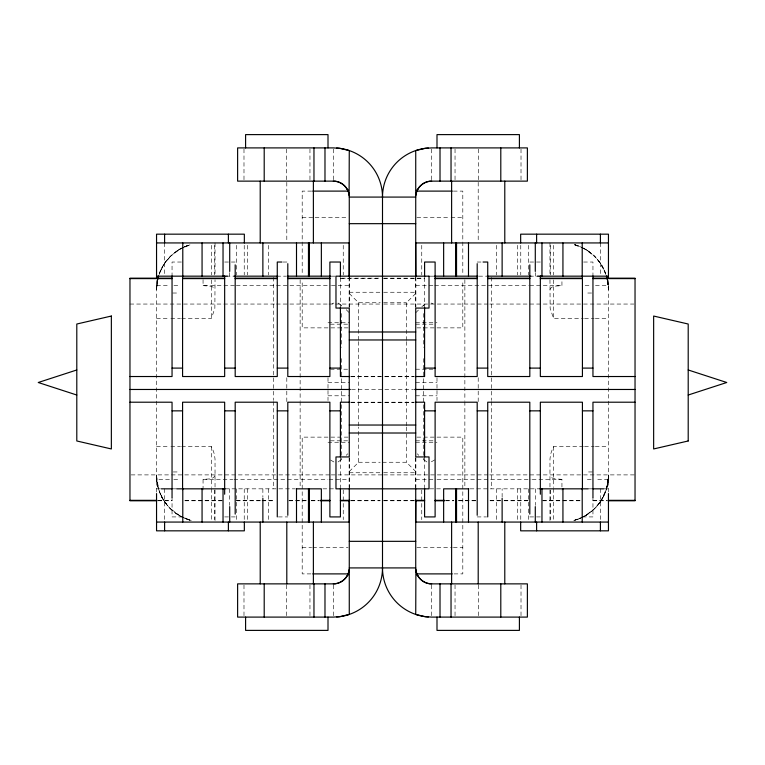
<?xml version="1.0" encoding="UTF-8"?>
<svg xmlns="http://www.w3.org/2000/svg" width="765" height="765" viewBox="0 0 765 765"><rect width="100%" height="100%" fill="white"/><g stroke="black" fill="none" stroke-linecap="round" stroke-linejoin="round"><path stroke-width="0.57" stroke-dasharray="3.83 2.87" d="M502.127 497.135L502.127 488.835M157.791 278.776A46.522 46.522 0 0 0 156.548 289.457L156.595 287.114M608.404 477.886L608.452 475.543A46.522 46.522 0 0 1 574.869 520.229M156.548 289.457L157.418 280.946M608.452 475.543C608.404 485.297 605.287 494.965 599.569 502.882M157.781 280.526L156.557 288.156L156.854 284.083M608.146 480.917L608.443 476.844L606.521 488.835M156.643 286.33L157.667 280.21M608.357 478.67L606.76 487.974L601.692 499.698L605.411 492.096M156.557 288.156L157.733 280.363M606.76 487.974L608.443 476.844M215.032 475.505C213.406 479.999 206.856 478.708 203.06 479.378L203.06 490.049M549.968 289.495C551.594 285.001 558.144 286.292 561.94 285.622L561.94 279.694M159.139 274.329L161.75 268.075L165.431 262.118M161.319 268.926L159.589 272.904L164.571 263.342L170.729 256.017L164.571 263.342L166.722 260.425M181.621 318.393L211.465 318.393L214.869 308.247L215.032 279.761M583.379 446.607L553.535 446.607L552.502 448.787L550.58 454.305L549.968 459.105L549.968 522.065M603.681 496.074L599.177 503.418L594.271 508.983L600.429 501.658L598.278 504.575M406.425 340.368L406.425 302.749L415.73 293.444M415.73 312.742L418.79 309.682M421.85 306.622L426.956 303.026M338.044 461.974L343.15 458.378M346.21 455.318L347.74 453.788M349.27 471.556L358.575 462.251L358.575 427.004M434.663 459.918L431.087 461.974M175.864 251.723L170.079 256.648L180.253 248.912L175.864 251.723L178.589 249.897A43.748 39.981 -38.1 0 1 181.448 248.319M589.136 513.277L594.921 508.352L584.747 516.088L589.136 513.277L586.411 515.103A43.748 39.981 -38.1 0 1 583.552 516.681M179.526 249.333L183.59 247.334M581.41 517.666L585.474 515.667M182.529 247.812L185.627 246.33M579.373 518.67L582.471 517.188M331.991 303.82L333.913 303.026M180.473 248.788L183.715 247.497M184.795 247.057L190.198 244.896M573.721 520.544L580.205 517.943M581.285 517.503L584.527 516.212M186.344 246.053L190.284 244.771M574.716 520.229L578.656 518.947M156.71 285.517L169.524 285.469M608.29 479.483L595.581 479.531M311.613 191.107L302.194 191.107L302.194 274.559M453.387 191.107L462.806 191.107L462.806 274.559M302.194 217.681L313.966 217.681M315.142 217.681L348.094 217.681M416.906 217.681L449.858 217.681M451.034 217.681L462.806 217.681M181.401 262.032L172.048 262.032L172.048 276.672M224.661 262.032L235.19 262.032L235.19 264.403M283.117 262.032L287.803 262.032M477.197 262.032L481.883 262.032M540.339 262.032L529.81 262.032L529.81 264.403M583.599 262.032L592.952 262.032L592.952 276.672M226.191 276.165L235.362 276.165M276.815 276.165L286.234 276.165M331.274 276.165L335.099 276.165M429.901 276.165L433.726 276.165M478.766 276.165L488.185 276.165M529.638 276.165L538.809 276.165M341.582 278.173L380.157 278.173M383.667 278.173L423.418 278.173M340.406 278.603L380.157 278.603M383.667 278.603L424.594 278.603M203.06 279.694L203.06 285.622L235.161 285.594M236.347 285.594L330.251 285.488M331.436 285.488L349.27 285.469M173.942 285.479L179.852 285.479M585.149 285.479L591.058 285.479M595.476 285.469L608.29 285.517L608.357 286.33M349.27 292.249L380.128 292.249M383.686 292.249L415.73 292.249M349.27 293.444L358.575 302.749L380.224 302.749M383.638 302.749L406.425 302.749M129.964 304.049L275.295 304.049M276.481 304.049L327.707 304.049M328.893 304.049L380.119 304.049M383.695 304.049L436.107 304.049M437.293 304.049L488.519 304.049M489.705 304.049L633.85 304.049M156.548 318.393L169.677 318.393M170.872 318.393L180.425 318.393M549.968 279.761L550.131 308.247L553.535 318.393L583.379 318.393M584.575 318.393L594.128 318.393M595.323 318.393L608.452 318.393M328.003 322.744L349.27 322.744M415.73 322.744L436.997 322.744M330.365 324.188L349.27 324.188M415.73 324.188L434.635 324.188M348.094 327.869L302.194 327.869L302.194 280.296M416.906 327.869L462.806 327.869L462.806 280.296M330.365 369.208L349.27 369.208M415.73 369.208L434.635 369.208M350.934 376.523L381.333 376.523M384.843 376.523L414.066 376.523M350.934 376.734L381.333 376.734M384.843 376.734L414.066 376.734M328.003 382.5L349.27 382.5M415.73 382.5L436.997 382.5M351.527 389.471L382.5 389.471M384.881 389.471L413.473 389.471M328.003 395.792L349.27 395.792M415.73 395.792L436.997 395.792M350.934 402.208L381.333 402.208M384.843 402.208L414.066 402.208M350.934 402.419L381.333 402.419M384.843 402.419L414.066 402.419M348.094 437.131L302.194 437.131L302.194 573.893L311.613 573.893M416.906 437.131L462.806 437.131L462.806 573.893L453.387 573.893M330.365 440.812L349.27 440.812M415.73 440.812L434.635 440.812M328.003 442.256L349.27 442.256M415.73 442.256L436.997 442.256M156.548 446.607L169.677 446.607M170.872 446.607L180.425 446.607M181.621 446.607L211.465 446.607L212.498 448.787L214.42 454.305L215.032 459.105L215.032 522.065M584.575 446.607L594.128 446.607M595.323 446.607L608.452 446.607M358.575 462.251L380.224 462.251M382.5 462.251L406.425 462.251L415.73 471.556M349.27 472.751L380.128 472.751M383.686 472.751L415.73 472.751M131.15 474.893L277.676 474.893M278.862 474.893L330.088 474.893M331.274 474.893L382.5 474.893M383.695 474.893L436.107 474.893M437.293 474.893L488.519 474.893M489.705 474.893L635.036 474.893M169.419 479.531L156.71 479.483L156.643 478.67M173.818 479.521L179.756 479.521M591.182 479.521L585.244 479.521M415.73 479.531L435.935 479.512M437.121 479.502L531.034 479.406M532.22 479.406L561.94 479.378L561.94 490.049M156.548 488.835L160.851 488.835M172.708 488.835L176.505 488.835M225.264 488.835L294.898 488.835M322.935 488.835L335.099 488.835M429.901 488.835L442.065 488.835M470.102 488.835L539.736 488.835M588.495 488.835L592.292 488.835M604.149 488.835L608.452 488.835M158.02 500.339L172.048 500.339M184.91 500.339L222.328 500.339M236.356 500.339L260.903 500.339M262.079 500.339L274.941 500.339M288.969 500.339L306.507 500.339M311.183 500.339L319.368 500.339M350.934 500.339L380.157 500.339M383.667 500.339L414.066 500.339M445.632 500.339L453.817 500.339M458.493 500.339L476.031 500.339M490.059 500.339L502.921 500.339M504.097 500.339L528.644 500.339M542.672 500.339L580.09 500.339M592.952 500.339L606.98 500.339M158.02 500.779L172.048 500.779M184.91 500.779L222.328 500.779M236.356 500.779L260.903 500.779M262.079 500.779L274.941 500.779M288.969 500.779L306.507 500.779M311.183 500.779L319.368 500.779M350.934 500.779L380.157 500.779M383.667 500.779L414.066 500.779M445.632 500.779L453.817 500.779M458.493 500.779L476.031 500.779M490.059 500.779L502.921 500.779M504.097 500.779L528.644 500.779M542.672 500.779L580.09 500.779M592.952 500.779L606.98 500.779M182.577 516.92L172.048 516.92L172.048 497.68M224.661 516.92L235.19 516.92L235.19 515.294M278.441 516.92L287.803 516.92M477.197 516.92L486.559 516.92M540.339 516.92L529.81 516.92L529.81 515.294M582.423 516.92L592.952 516.92L592.952 497.68M302.194 547.319L311.613 547.319M312.789 547.319L348.094 547.319M416.906 547.319L452.211 547.319M453.387 547.319L462.806 547.319M415.73 285.469L433.564 285.488M434.75 285.488L528.653 285.594M529.839 285.594L561.94 285.622M203.06 479.378L232.78 479.406M233.966 479.406L327.879 479.502M329.065 479.512L349.27 479.531M203.06 285.622C206.856 286.292 213.406 285.001 215.032 289.495M561.94 479.378C558.144 478.708 551.594 479.999 549.968 475.505M574.716 244.771L578.656 246.053M186.344 518.947L190.284 520.229M574.802 244.896L580.205 247.057M581.285 247.497L584.527 248.788M180.473 516.212L183.715 517.503M184.795 517.943L191.279 520.544M431.087 303.026L433.009 303.82M338.044 303.026L343.15 306.622M426.956 461.974L421.85 458.378M333.913 461.974L330.337 459.918M579.373 246.33L582.471 247.812M182.529 517.188L185.627 518.67M581.41 247.334L585.474 249.333M179.526 515.667L183.59 517.666M605.861 274.329L600.401 263.303L594.271 256.017L594.921 256.648L584.747 248.912C594.089 254.324 601.634 262.739 605.411 272.904L601.692 265.302L603.681 268.926M190.131 520.229A46.522 46.522 0 0 1 156.548 475.543C156.548 488.022 161.797 500.234 170.729 508.983L170.079 508.352L180.253 516.088C166.961 508.677 157.963 494.63 156.71 479.483M589.136 251.723L586.411 249.897A43.748 39.981 38.1 0 0 583.552 248.319M175.864 513.277L178.589 515.103A43.748 39.981 38.1 0 0 181.448 516.681M346.21 309.682L349.27 312.742M417.26 453.788L418.79 455.318M598.278 260.425L600.429 263.342L599.569 262.118M166.722 504.575L164.571 501.658L165.431 502.882M161.319 496.074L163.308 499.698L159.589 492.096M607.582 280.946L608.452 289.457A46.522 46.522 0 0 0 607.209 278.776M607.334 280.21L608.29 285.517M607.219 280.526L608.452 289.457M156.548 475.543L158.479 488.835M607.267 280.363L608.443 288.156L608.404 287.114M156.595 477.886L156.557 476.844L158.24 487.974M608.146 284.083L608.443 288.156M156.557 476.844L156.854 480.917M608.452 280.497L608.452 492.87M600.401 242.935L600.401 274.998M600.401 488.835L600.401 519.798M553.535 245.316L553.535 274.979M553.535 279.914L553.535 318.393M553.535 446.607L553.535 487.468M553.535 488.663L553.535 519.684M550.704 245.316L550.704 274.979M550.704 490.021L550.704 519.684M549.968 242.935L549.968 275.008M535.29 272.608L535.29 276.165M535.29 488.835L535.29 505.445M528.711 245.316L528.711 274.979M528.711 488.835L528.711 519.684M521.013 149.089L521.013 179.947M521.013 585.053L521.013 615.911M520.764 245.316L520.764 274.979M520.764 488.835L520.764 519.684M517.513 245.316L517.513 274.979M517.513 488.835L517.513 519.684M496.466 245.316L496.466 274.979M496.466 488.835L496.466 519.684M491.541 277.36L491.541 400.42M491.541 401.615L491.541 488.835M478.488 149.089L478.488 179.947M478.488 585.053L478.488 615.911M478.202 182.319L478.202 241.75M478.202 377.719L478.202 401.615M464.862 279.751L464.862 400.42M464.862 401.615L464.862 487.64M455.041 149.089L455.041 179.947M455.041 585.053L455.041 615.911M436.997 377.68L436.997 390.36M436.997 390.513L436.997 400.535M431.68 149.089L431.68 179.947M431.68 585.053L431.68 615.911M424.594 277.819L424.594 307.358M424.594 458.12L424.594 487.774M423.38 305.082L423.38 306.038M423.38 313.526L423.38 347.358M423.38 358.575L423.38 390.207M423.38 391.307L423.38 459.918M421.754 245.316L421.754 274.979M421.754 490.021L421.754 519.684M415.864 277.36L415.864 307.234M415.864 457.766L415.864 487.64M415.73 276.748L415.73 309.414M415.73 457.671L415.73 488.252M406.425 341.553L406.425 425.818M406.425 427.004L406.425 462.251M358.575 302.749L358.575 340.368M358.575 341.553L358.575 425.818M349.27 276.748L349.27 309.414M349.27 457.671L349.27 488.252M349.136 277.36L349.136 307.234M349.136 457.766L349.136 487.64M343.246 245.316L343.246 274.979M343.246 490.021L343.246 519.684M341.62 305.082L341.62 306.038M341.62 313.526L341.62 347.358M341.62 358.575L341.62 390.207M341.62 391.307L341.62 459.918M340.406 277.819L340.406 307.358M340.406 458.12L340.406 487.774M333.32 149.089L333.32 179.947M333.32 585.053L333.32 615.911M328.003 377.68L328.003 390.36M328.003 390.513L328.003 400.535M309.959 149.089L309.959 179.947M309.959 585.053L309.959 615.911M300.138 279.751L300.138 400.42M300.138 401.615L300.138 487.64M286.799 182.319L286.799 241.75M286.799 377.719L286.799 401.615M286.512 149.089L286.512 179.947M286.512 585.053L286.512 615.911M273.459 277.36L273.459 400.42M273.459 401.615L273.459 488.835M268.534 245.316L268.534 274.979M268.534 488.835L268.534 519.684M262.873 488.835L262.873 497.135M247.487 245.316L247.487 274.979M247.487 488.835L247.487 519.684M244.236 245.316L244.236 274.979M244.236 488.835L244.236 519.684M243.987 149.089L243.987 179.947M243.987 585.053L243.987 615.911M236.289 245.316L236.289 274.979M236.289 488.835L236.289 519.684M229.71 272.608L229.71 276.165M229.71 488.835L229.71 505.445M215.032 242.935L215.032 275.008M214.296 245.316L214.296 274.979M214.296 490.021L214.296 519.684M211.465 245.316L211.465 274.979M211.465 279.914L211.465 318.393M211.465 446.607L211.465 487.468M211.465 488.663L211.465 519.684M164.599 242.935L164.599 274.998M164.599 488.835L164.599 519.798M156.548 280.497L156.548 492.87M574.869 244.771A46.522 46.522 0 0 1 580.224 246.684M581.563 247.286A46.522 46.522 0 0 1 605.842 274.099M592.368 471.957A121.884 2.266 0 0 1 587.903 471.957M587.769 293.024A122.075 2.314 0 0 1 592.301 293.024M574.553 244.733A43.748 39.981 38.1 0 1 580.635 246.923M580.635 518.077A43.748 39.981 -38.1 0 1 574.553 520.267M159.158 274.099A46.522 46.522 0 0 1 183.437 247.286M184.776 246.684A46.522 46.522 0 0 1 190.131 244.771M177.097 471.957A121.884 2.266 0 0 1 172.632 471.957M172.699 293.024A122.075 2.314 0 0 1 177.231 293.024M184.365 246.923A43.748 39.981 -38.1 0 1 190.447 244.733M190.447 520.267A43.748 39.981 38.1 0 1 184.365 518.077"/><path stroke-width="1.15" d="M262.873 276.165L262.873 242.935M502.127 522.065L502.127 498.331M349.098 194.769L349.27 150.562L339.794 148.334L333.32 147.903L237.619 147.903L237.619 181.133L333.32 181.133C341.84 180.97 349.433 188.563 349.27 197.083L349.27 276.165M349.136 276.165L349.27 242.935L156.548 242.935M415.816 500.702L415.73 522.065L608.452 522.065M415.902 570.231L415.73 614.438L425.206 616.667L431.68 617.097L527.381 617.097L527.381 583.867L431.68 583.867C423.16 584.03 415.567 576.437 415.73 567.917L415.73 488.835M349.098 570.231C348.085 577.852 341.008 583.963 333.32 583.867L237.619 583.867L237.619 617.097L333.32 617.097L339.794 616.667L349.27 614.438L349.27 488.835M415.73 276.165L415.73 150.562L425.206 148.334L431.68 147.903L527.381 147.903L527.381 181.133L431.68 181.133C423.992 181.037 416.915 187.148 415.902 194.769M157.858 279.149L158.24 277.026M157.867 278.45L158.537 276.28M415.778 195.859A15.95 15.95 0 0 1 416.896 191.107L417.709 189.395A15.95 15.95 0 0 1 431.68 181.133M333.32 583.867A15.95 15.95 0 0 0 347.291 575.605L348.104 573.893A15.95 15.95 0 0 0 349.223 569.141M416.389 190.533L417.709 189.395M347.291 575.605L348.611 574.467M76.796 369.973L38.25 382.5L76.796 395.027M688.204 395.027L726.75 382.5L688.204 369.973M312.789 191.107L348.104 191.107A15.95 15.95 0 0 1 349.223 195.859M416.896 191.107L452.211 191.107M349.27 197.083L415.73 197.083M349.27 223.667L415.73 223.667M608.452 242.935L415.73 242.935L415.864 276.165M281.95 262.032L277.274 262.032L277.274 376.523L235.19 376.523L235.19 264.833M483.05 262.032L487.726 262.032L487.726 376.523L529.81 376.523L529.81 264.833M156.548 276.165L227.492 276.165M234.014 276.165L277.695 276.165M287.219 276.165L330.623 276.165M434.377 276.165L477.781 276.165M487.305 276.165L530.986 276.165M537.508 276.165L608.452 276.165M172.048 278.173L129.964 278.173L129.964 500.779L156.854 500.779M182.577 278.173L224.661 278.173M235.19 278.173L277.274 278.173M287.803 278.173L329.887 278.173M435.113 278.173L477.197 278.173M487.726 278.173L529.81 278.173M540.339 278.173L582.423 278.173M592.952 278.173L635.036 278.173L635.036 500.779L608.146 500.779M129.964 278.603L172.048 278.603M182.577 278.603L224.661 278.603M235.19 278.603L277.274 278.603M287.803 278.603L329.887 278.603M435.113 278.603L477.197 278.603M487.726 278.603L529.81 278.603M540.339 278.603L582.423 278.603M592.952 278.603L635.036 278.603M349.27 331.991L415.73 331.991M349.27 339.966L415.73 339.966M172.048 368.099L182.577 368.099M224.661 368.099L235.19 368.099M277.274 368.099L287.803 368.099M329.887 368.099L340.406 368.099M424.594 368.099L435.113 368.099M477.197 368.099L487.726 368.099M529.81 368.099L540.339 368.099M582.423 368.099L592.952 368.099M129.964 376.523L172.048 376.523L172.048 275.869M349.768 376.523L340.406 376.523L340.406 307.358M415.232 376.523L424.594 376.523L424.594 307.358M635.036 376.523L592.952 376.523L592.952 275.869M129.964 389.471L350.341 389.471M414.659 389.471L635.036 389.471M129.964 402.208L172.048 402.208L172.048 497.68M349.768 402.208L340.406 402.208L340.406 456.944M415.232 402.208L424.594 402.208L424.594 456.944M635.036 402.208L592.952 402.208L592.952 497.68M172.048 410.853L182.577 410.853M224.661 410.853L235.19 410.853M277.274 410.853L287.803 410.853M329.887 410.853L340.406 410.853M424.594 410.853L435.113 410.853M477.197 410.853L487.726 410.853M529.81 410.853L540.339 410.853M582.423 410.853L592.952 410.853M349.27 425.034L415.73 425.034M349.27 433.009L415.73 433.009M161.319 488.835L172.058 488.835M176.83 488.835L225.264 488.835M296.132 488.835L321.357 488.835L321.357 522.065M468.869 488.835L443.643 488.835L443.643 522.065M539.736 488.835L588.17 488.835M592.942 488.835L603.681 488.835M129.964 500.339L156.854 500.339M320.535 500.339L329.887 500.339M340.406 500.339L349.768 500.339M415.232 500.339L424.594 500.339M435.113 500.339L444.465 500.339M608.146 500.339L635.036 500.339M320.535 500.779L329.887 500.779M340.406 500.779L349.768 500.779M415.232 500.779L424.594 500.779M435.113 500.779L444.465 500.779M156.548 522.065L349.27 522.065L349.184 500.702M349.27 541.333L415.73 541.333M349.27 567.917L415.73 567.917M312.789 573.893L348.104 573.893M415.778 569.141A15.95 15.95 0 0 0 416.896 573.893L452.211 573.893M333.32 181.133A15.95 15.95 0 0 1 347.291 189.395L348.611 190.533M416.389 574.467L417.709 575.605A15.95 15.95 0 0 0 431.68 583.867M347.291 189.395L348.104 191.107M416.896 573.893L417.709 575.605M606.463 276.28L607.133 278.45M606.76 277.026L607.142 279.149M608.452 278.441L608.452 234.167L520.659 234.167L520.659 242.935M608.452 493.578L608.452 530.834L520.659 530.834L520.659 522.065M600.401 234.167L600.401 242.935M600.401 522.065L600.401 530.834M582.423 275.869L582.423 376.523L540.339 376.523L540.339 275.869M582.423 489.629L582.423 402.208L540.339 402.208L540.339 494.228M582.213 242.935L582.213 276.165M582.213 488.835L582.213 522.065M562.935 242.935L562.935 276.165M562.935 488.835L562.935 522.065M541.964 242.935L541.964 276.165M541.964 488.835L541.964 522.065M536.609 234.167L536.609 242.935M536.609 522.065L536.609 530.834M535.29 242.935L535.29 271.422M535.29 506.631L535.29 522.065M529.81 514.109L529.81 402.208L487.726 402.208L487.726 516.92M519.406 147.903L519.406 134.611L436.997 134.611L436.997 147.903M519.406 617.097L519.406 630.389L436.997 630.389L436.997 617.097M504.785 181.133L504.785 242.935M504.785 522.065L504.785 583.867M502.127 242.935L502.127 276.165M500.798 147.903L500.798 181.133M500.798 583.867L500.798 617.097M478.202 522.065L478.202 583.867M477.197 263.657L477.197 376.523L435.113 376.523L435.113 262.032L424.594 262.032L424.594 277.016M477.197 515.294L477.197 402.208L435.113 402.208L435.113 516.92L424.594 516.92L424.594 488.481M468.496 242.935L468.496 276.165M468.496 488.835L468.496 522.065M456.533 242.935L456.533 276.165M456.533 488.835L456.533 522.065M455.605 242.935L455.605 276.165M455.605 488.835L455.605 522.065M451.618 181.133L451.618 242.935M451.618 522.065L451.618 583.867M451.034 147.903L451.034 181.133M451.034 583.867L451.034 617.097M443.643 242.935L443.643 276.165M440.018 147.903L440.018 181.133M440.018 583.867L440.018 617.097M336.629 148.018A49.18 49.18 0 0 1 382.5 197.083L382.5 567.917A49.18 49.18 0 0 1 336.629 616.982M340.406 277.016L340.406 262.032L329.887 262.032L329.887 376.523L287.803 376.523L287.803 263.657M340.406 488.481L340.406 516.92L329.887 516.92L329.887 402.208L287.803 402.208L287.803 515.294M328.003 147.903L328.003 134.611L245.594 134.611L245.594 147.903M328.003 617.097L328.003 630.389L245.594 630.389L245.594 617.097M324.982 147.903L324.982 181.133M324.982 583.867L324.982 617.097M321.357 242.935L321.357 276.165M313.966 147.903L313.966 181.133M313.966 583.867L313.966 617.097M313.382 181.133L313.382 242.935M313.382 522.065L313.382 583.867M309.395 242.935L309.395 276.165M309.395 488.835L309.395 522.065M308.467 242.935L308.467 276.165M308.467 488.835L308.467 522.065M296.504 242.935L296.504 276.165M296.504 488.835L296.504 522.065M286.799 522.065L286.799 583.867M277.274 516.92L277.274 402.208L235.19 402.208L235.19 514.109M264.202 147.903L264.202 181.133M264.202 583.867L264.202 617.097M262.873 498.331L262.873 522.065M260.215 181.133L260.215 242.935M260.215 522.065L260.215 583.867M244.341 242.935L244.341 234.167L156.548 234.167L156.548 278.441M244.341 522.065L244.341 530.834L156.548 530.834L156.548 493.578M229.71 242.935L229.71 271.422M229.71 506.631L229.71 522.065M228.391 234.167L228.391 242.935M228.391 522.065L228.391 530.834M224.661 275.869L224.661 376.523L182.577 376.523L182.577 275.869M224.661 494.228L224.661 402.208L182.577 402.208L182.577 489.629M223.036 242.935L223.036 276.165M223.036 488.835L223.036 522.065M202.065 242.935L202.065 276.165M202.065 488.835L202.065 522.065M182.787 242.935L182.787 276.165M182.787 488.835L182.787 522.065M164.599 234.167L164.599 242.935M164.599 522.065L164.599 530.834M382.5 197.083A49.18 49.18 0 0 1 428.371 148.018M428.371 616.982A49.18 49.18 0 0 1 382.5 567.917M606.492 276.079A46.522 46.522 0 0 1 607.286 279.11M157.714 279.11A46.522 46.522 0 0 1 158.508 276.079M111.355 316.041L76.796 324.025L76.796 440.975L111.355 448.959L111.355 316.041M688.204 440.975L653.645 448.959L653.645 316.041L688.204 324.025L688.204 440.975M429.022 276.165L335.978 276.165L335.978 308.066L349.27 308.066L349.27 456.935L335.978 456.935L335.978 488.835L429.022 488.835L429.022 456.935L415.73 456.935L415.73 308.066L429.022 308.066L429.022 276.165"/></g></svg>
